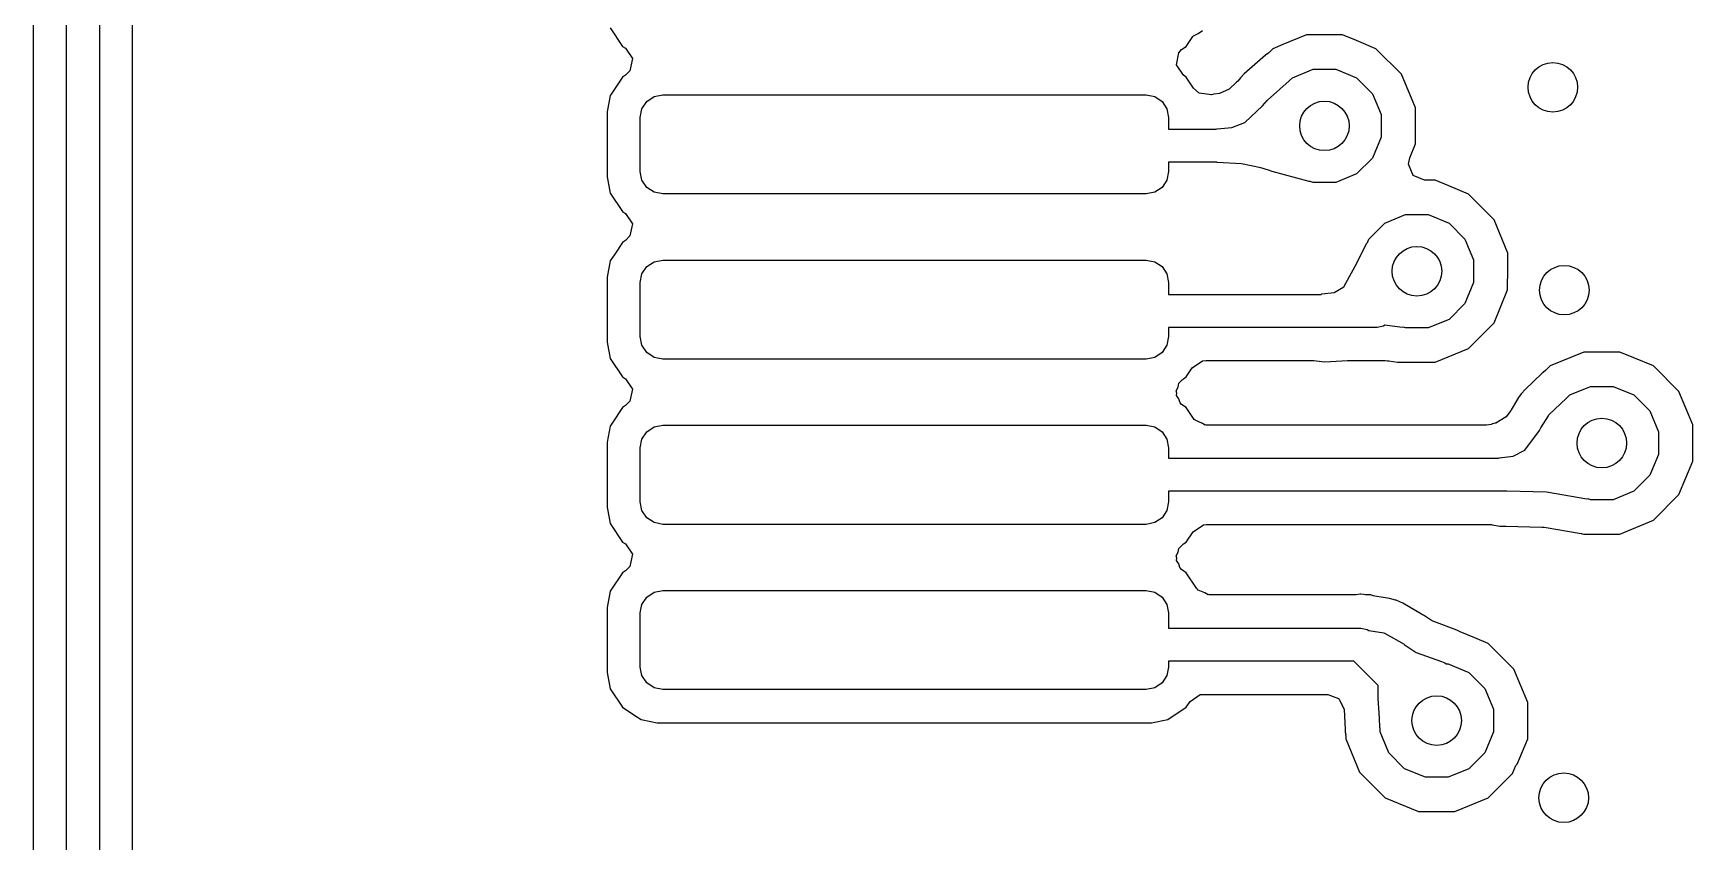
# Model space of a CAD drawing. Extents: x 114.9 to 199.6, y -137.1 to -76.7.
# Drawn here: x 178.66 to 183.69, y -119.29 to -116.84 of the extents above; entities that cross this region are included whole.
import ezdxf

# ---------------------------------------------------------------- set-up
doc = ezdxf.new("R2010")
doc.units = 0
doc.layers.add('BLACK', color=7, linetype='CONTINUOUS')

msp = doc.modelspace()

# ---------------------------------------------------------------- linework, layer by layer
at = {"layer": 'BLACK', "linetype": 'CONTINUOUS'}
for p, q in [((178.6595, -110.410062), (178.6595, -122.491458)), ((178.76, -122.46152), (178.76, -110.44)), ((178.86, -110.46071), (178.86, -122.44081)), ((178.9605, -120.625198), (178.9605, -114.645198)), ((180.407287, -116.823635), (180.444568, -116.879431)), ((182.151431, -116.879431), (182.171294, -116.849703)), ((182.171294, -116.849703), (182.173321, -116.84737)), ((182.173321, -116.84737), (182.187544, -116.84027)), ((182.187544, -116.84027), (182.200757, -116.831442)), ((182.515198, -116.8445), (182.444245, -116.87389)), ((182.5152, -116.8445), (182.515198, -116.8445)), ((182.6248, -116.8445), (182.5152, -116.8445)), ((182.624801, -116.8445), (182.6248, -116.8445)), ((182.666744, -116.861874), (182.624801, -116.8445)), ((180.444568, -116.879431), (180.453289, -116.885258)), ((180.453289, -116.885258), (180.474125, -116.916441)), ((182.121875, -116.935561), (182.12919, -116.898778)), ((182.12919, -116.898778), (182.132937, -116.89387)), ((182.132937, -116.89387), (182.137244, -116.88891)), ((182.137244, -116.88891), (182.151431, -116.879431)), ((182.392697, -116.904517), (182.391325, -116.905736)), ((182.400359, -116.900025), (182.392697, -116.904517)), ((182.413942, -116.886443), (182.400359, -116.900025)), ((182.44424, -116.873892), (182.413942, -116.886443)), ((182.444245, -116.87389), (182.44424, -116.873892)), ((182.726058, -116.886443), (182.666744, -116.861874)), ((182.726059, -116.886444), (182.726058, -116.886443)), ((182.726061, -116.886445), (182.726059, -116.886444)), ((182.803555, -116.963939), (182.726061, -116.886445)), ((180.466808, -116.953223), (180.453289, -116.966742)), ((180.474125, -116.916441), (180.466808, -116.953223)), ((182.14271, -116.966741), (182.121875, -116.935561)), ((182.391319, -116.90574), (182.327076, -116.96284)), ((182.391325, -116.905736), (182.391319, -116.90574)), ((182.472775, -116.974493), (182.535859, -116.948363)), ((182.535859, -116.948363), (182.604141, -116.948363)), ((182.604141, -116.948363), (182.667225, -116.974493)), ((180.444568, -116.972568), (180.410228, -117.023964)), ((180.453289, -116.966742), (180.444568, -116.972568)), ((182.15143, -116.972568), (182.14271, -116.966741)), ((182.151431, -116.972569), (182.15143, -116.972568)), ((182.173722, -117.00593), (182.151431, -116.972569)), ((182.303791, -116.988041), (182.28162, -117.009057)), ((182.307426, -116.984203), (182.303791, -116.988041)), ((182.315627, -116.974548), (182.307426, -116.984203)), ((182.320579, -116.969115), (182.315627, -116.974548)), ((182.320785, -116.968903), (182.320579, -116.969115)), ((182.321707, -116.967961), (182.320785, -116.968903)), ((182.327066, -116.96285), (182.321707, -116.967961)), ((182.327076, -116.96284), (182.327066, -116.96285)), ((182.397153, -117.041705), (182.462784, -116.983372)), ((182.462784, -116.983372), (182.464486, -116.982781)), ((182.464486, -116.982781), (182.472775, -116.974493)), ((182.667225, -116.974493), (182.715507, -117.022775)), ((182.803555, -116.96394), (182.803555, -116.963939)), ((182.803557, -116.963942), (182.803555, -116.96394)), ((182.8455, -117.0652), (182.803557, -116.963942)), ((180.407287, -117.028365), (180.3975, -117.077567)), ((180.410228, -117.023964), (180.407287, -117.028365)), ((180.50319, -117.06809), (180.51797, -117.04597)), ((180.51797, -117.04597), (180.54009, -117.03119)), ((180.54009, -117.03119), (180.566182, -117.026)), ((180.566182, -117.026), (182.029818, -117.026)), ((182.029818, -117.026), (182.05591, -117.03119)), ((182.05591, -117.03119), (182.07803, -117.04597)), ((182.07803, -117.04597), (182.09281, -117.06809)), ((182.190195, -117.021275), (182.173722, -117.00593)), ((182.227403, -117.025968), (182.190195, -117.021275)), ((182.234719, -117.023964), (182.227403, -117.025968)), ((182.252535, -117.022276), (182.234719, -117.023964)), ((182.28162, -117.009057), (182.252535, -117.022276)), ((182.382436, -117.058859), (182.396027, -117.042857)), ((182.396027, -117.042857), (182.397153, -117.041705)), ((182.715507, -117.022775), (182.741637, -117.085859)), ((180.3975, -117.077567), (180.3975, -117.077569)), ((180.3975, -117.077569), (180.3975, -117.07757)), ((180.3975, -117.07757), (180.3975, -117.27443)), ((180.498, -117.094182), (180.50319, -117.06809)), ((180.498, -117.257818), (180.498, -117.094182)), ((182.09281, -117.06809), (182.098, -117.094182)), ((182.098, -117.094182), (182.098, -117.13)), ((182.328499, -117.109989), (182.382436, -117.058859)), ((182.741637, -117.085859), (182.741637, -117.154141)), ((182.8455, -117.1748), (182.8455, -117.0652)), ((182.098, -117.13), (182.242535, -117.13)), ((182.242535, -117.13), (182.244667, -117.128996)), ((182.244667, -117.128996), (182.289809, -117.124719)), ((182.289809, -117.124719), (182.328499, -117.109989)), ((182.741637, -117.154141), (182.715507, -117.217225)), ((182.828124, -117.216748), (182.8455, -117.1748)), ((182.243894, -117.23), (182.098, -117.23)), ((182.098, -117.23), (182.098, -117.257818)), ((182.245142, -117.230598), (182.243894, -117.23)), ((182.319074, -117.234597), (182.245142, -117.230598)), ((182.319078, -117.234597), (182.319074, -117.234597)), ((182.319079, -117.234598), (182.319078, -117.234597)), ((182.376954, -117.246788), (182.319079, -117.234598)), ((182.400988, -117.254514), (182.376954, -117.246788)), ((182.411442, -117.257874), (182.400988, -117.254514)), ((182.715507, -117.217225), (182.667225, -117.265507)), ((182.824394, -117.2355), (182.828124, -117.216748)), ((182.838746, -117.270148), (182.824394, -117.2355)), ((180.3975, -117.27443), (180.407287, -117.323635)), ((180.50319, -117.28391), (180.498, -117.257818)), ((180.51797, -117.30603), (180.50319, -117.28391)), ((180.54009, -117.32081), (180.51797, -117.30603)), ((182.07803, -117.30603), (182.05591, -117.32081)), ((182.09281, -117.28391), (182.07803, -117.30603)), ((182.098, -117.257818), (182.09281, -117.28391)), ((182.411959, -117.258027), (182.411442, -117.257874)), ((182.523833, -117.288374), (182.411959, -117.258027)), ((182.524549, -117.288544), (182.523833, -117.288374)), ((182.527169, -117.288037), (182.524549, -117.288544)), ((182.535859, -117.291637), (182.527169, -117.288037)), ((182.604141, -117.291637), (182.535859, -117.291637)), ((182.667225, -117.265507), (182.604141, -117.291637)), ((182.873394, -117.2845), (182.838746, -117.270148)), ((182.9048, -117.2845), (182.873394, -117.2845)), ((182.904801, -117.2845), (182.9048, -117.2845)), ((182.946744, -117.301874), (182.904801, -117.2845)), ((183.006058, -117.326443), (182.946744, -117.301874)), ((180.407287, -117.323635), (180.444568, -117.379431)), ((180.566182, -117.326), (180.54009, -117.32081)), ((182.029818, -117.326), (180.566182, -117.326)), ((182.05591, -117.32081), (182.029818, -117.326)), ((183.006059, -117.326444), (183.006058, -117.326443)), ((183.006061, -117.326445), (183.006059, -117.326444)), ((183.083555, -117.403939), (183.006061, -117.326445)), ((180.444568, -117.379431), (180.453289, -117.385258)), ((180.453289, -117.385258), (180.474125, -117.416441)), ((182.752775, -117.414493), (182.815859, -117.388363)), ((182.815859, -117.388363), (182.884141, -117.388363)), ((182.884141, -117.388363), (182.947225, -117.414493)), ((183.083555, -117.40394), (183.083555, -117.403939)), ((183.083557, -117.403942), (183.083555, -117.40394)), ((183.1255, -117.5052), (183.083557, -117.403942)), ((180.466808, -117.453223), (180.453289, -117.466742)), ((180.474125, -117.416441), (180.466808, -117.453223)), ((182.704493, -117.462775), (182.752775, -117.414493)), ((182.947225, -117.414493), (182.995507, -117.462775)), ((180.444568, -117.472568), (180.4207, -117.508291)), ((180.453289, -117.466742), (180.444568, -117.472568)), ((182.663468, -117.544851), (182.69858, -117.474603)), ((182.69858, -117.474603), (182.700161, -117.473231)), ((182.700161, -117.473231), (182.704493, -117.462775)), ((182.995507, -117.462775), (183.021637, -117.525859)), ((183.1255, -117.58118), (183.1255, -117.5052)), ((180.407287, -117.528365), (180.3975, -117.577567)), ((180.4207, -117.508291), (180.407287, -117.528365)), ((180.50319, -117.56809), (180.51797, -117.54597)), ((180.51797, -117.54597), (180.54009, -117.53119)), ((180.54009, -117.53119), (180.566182, -117.526)), ((180.566182, -117.526), (182.029818, -117.526)), ((182.029818, -117.526), (182.05591, -117.53119)), ((182.05591, -117.53119), (182.07803, -117.54597)), ((182.07803, -117.54597), (182.09281, -117.56809)), ((182.628973, -117.60665), (182.663468, -117.544851)), ((183.021637, -117.525859), (183.021637, -117.594141)), ((180.3975, -117.577567), (180.3975, -117.577569)), ((180.3975, -117.577569), (180.3975, -117.57757)), ((180.3975, -117.57757), (180.3975, -117.77443)), ((180.498, -117.594182), (180.50319, -117.56809)), ((180.498, -117.757818), (180.498, -117.594182)), ((182.09281, -117.56809), (182.098, -117.594182)), ((182.098, -117.594182), (182.098, -117.63)), ((182.599191, -117.623905), (182.628973, -117.60665)), ((183.021637, -117.594141), (182.995507, -117.657225)), ((183.124712, -117.583083), (183.1255, -117.58118)), ((183.124712, -117.616702), (183.124712, -117.583083)), ((182.098, -117.63), (182.559768, -117.63)), ((182.559768, -117.63), (182.562458, -117.628676)), ((182.562458, -117.628676), (182.599191, -117.623905)), ((182.995507, -117.657225), (182.947225, -117.705507)), ((183.083557, -117.716058), (183.124712, -117.616702)), ((182.947225, -117.705507), (182.884141, -117.731637)), ((180.50319, -117.78391), (180.498, -117.757818)), ((182.098, -117.757818), (182.09281, -117.78391)), ((182.73, -117.73), (182.098, -117.73)), ((182.098, -117.73), (182.098, -117.757818)), ((182.749134, -117.726194), (182.73, -117.73)), ((182.753035, -117.723586), (182.749134, -117.726194)), ((182.805088, -117.730256), (182.753035, -117.723586)), ((182.809854, -117.729149), (182.805088, -117.730256)), ((182.815859, -117.731637), (182.809854, -117.729149)), ((182.884141, -117.731637), (182.815859, -117.731637)), ((183.006061, -117.793555), (183.083555, -117.716061)), ((183.083555, -117.71606), (183.083557, -117.716058)), ((183.083555, -117.716061), (183.083555, -117.71606)), ((180.3975, -117.77443), (180.407287, -117.823635)), ((180.51797, -117.80603), (180.50319, -117.78391)), ((180.54009, -117.82081), (180.51797, -117.80603)), ((182.07803, -117.80603), (182.05591, -117.82081)), ((182.09281, -117.78391), (182.07803, -117.80603)), ((182.9048, -117.8355), (183.006058, -117.793557)), ((183.006058, -117.793557), (183.00606, -117.793555)), ((183.00606, -117.793555), (183.006061, -117.793555)), ((183.355198, -117.8045), (183.25394, -117.846443)), ((183.3552, -117.8045), (183.355198, -117.8045)), ((183.4648, -117.8045), (183.3552, -117.8045)), ((183.464801, -117.8045), (183.4648, -117.8045)), ((183.506744, -117.821874), (183.464801, -117.8045)), ((180.407287, -117.823635), (180.444568, -117.879431)), ((180.566182, -117.826), (180.54009, -117.82081)), ((182.029818, -117.826), (180.566182, -117.826)), ((182.05591, -117.82081), (182.029818, -117.826)), ((182.151431, -117.879431), (182.169575, -117.852277)), ((182.169575, -117.852277), (182.200757, -117.831442)), ((182.200757, -117.831442), (182.210317, -117.8305)), ((182.210317, -117.8305), (182.537914, -117.8305)), ((182.537914, -117.8305), (182.544656, -117.830965)), ((182.544656, -117.830965), (182.570798, -117.834598)), ((182.570798, -117.834598), (182.639581, -117.830582)), ((182.639581, -117.830582), (182.642436, -117.8305)), ((182.642436, -117.8305), (182.754205, -117.8305)), ((182.754205, -117.8305), (182.760431, -117.830897)), ((182.760431, -117.830897), (182.764685, -117.831442)), ((182.764685, -117.831442), (182.791457, -117.834872)), ((182.791457, -117.834872), (182.794778, -117.835415)), ((182.794778, -117.835415), (182.795195, -117.835498)), ((182.795195, -117.835498), (182.7952, -117.8355)), ((182.7952, -117.8355), (182.795205, -117.8355)), ((182.795205, -117.8355), (182.904798, -117.8355)), ((182.904798, -117.8355), (182.9048, -117.8355)), ((183.240688, -117.859696), (183.232508, -117.866284)), ((183.25394, -117.846443), (183.240688, -117.859696)), ((183.566058, -117.846443), (183.506744, -117.821874)), ((183.566059, -117.846444), (183.566058, -117.846443)), ((183.566061, -117.846445), (183.566059, -117.846444)), ((183.643555, -117.923939), (183.566061, -117.846445)), ((180.444568, -117.879431), (180.453289, -117.885258)), ((180.453289, -117.885258), (180.474125, -117.916441)), ((182.126757, -117.911008), (182.12919, -117.898778)), ((182.12919, -117.898778), (182.13698, -117.890987)), ((182.13698, -117.890987), (182.138142, -117.888713)), ((182.138142, -117.888713), (182.139788, -117.888179)), ((182.139788, -117.888179), (182.142709, -117.885258)), ((182.142709, -117.885258), (182.151431, -117.879431)), ((183.229536, -117.868191), (183.176778, -117.919036)), ((183.229544, -117.868186), (183.229536, -117.868191)), ((183.232508, -117.866284), (183.229544, -117.868186)), ((183.312775, -117.934493), (183.375859, -117.908363)), ((183.375859, -117.908363), (183.444141, -117.908363)), ((183.444141, -117.908363), (183.507225, -117.934493)), ((180.466808, -117.953223), (180.453289, -117.966742)), ((180.474125, -117.916441), (180.466808, -117.953223)), ((182.121087, -117.922114), (182.126757, -117.911008)), ((182.123232, -117.928735), (182.121087, -117.922114)), ((182.121875, -117.935561), (182.123232, -117.928735)), ((182.128802, -117.945928), (182.121875, -117.935561)), ((182.132646, -117.957791), (182.128802, -117.945928)), ((182.137057, -117.962964), (182.132646, -117.957791)), ((183.158028, -117.942432), (183.135626, -117.979184)), ((183.158031, -117.942426), (183.158028, -117.942432)), ((183.158037, -117.942418), (183.158031, -117.942426)), ((183.165756, -117.931403), (183.158037, -117.942418)), ((183.167652, -117.929037), (183.165756, -117.931403)), ((183.167666, -117.929022), (183.167652, -117.929037)), ((183.17676, -117.919054), (183.167666, -117.929022)), ((183.176778, -117.919036), (183.17676, -117.919054)), ((183.249983, -117.995006), (183.302751, -117.944153)), ((183.302751, -117.944153), (183.30335, -117.943917)), ((183.30335, -117.943917), (183.312775, -117.934493)), ((183.507225, -117.934493), (183.555507, -117.982775)), ((183.643555, -117.92394), (183.643555, -117.923939)), ((183.643557, -117.923942), (183.643555, -117.92394)), ((183.6855, -118.0252), (183.643557, -117.923942)), ((180.444568, -117.972568), (180.41286, -118.020024)), ((180.453289, -117.966742), (180.444568, -117.972568)), ((182.151431, -117.972569), (182.137057, -117.962964)), ((182.17384, -118.006106), (182.151431, -117.972569)), ((182.175703, -118.008291), (182.17384, -118.006106)), ((182.178342, -118.011148), (182.175703, -118.008291)), ((183.120708, -118.000255), (183.088654, -118.019724)), ((183.131834, -117.985067), (183.120708, -118.000255)), ((183.134138, -117.981624), (183.131834, -117.985067)), ((183.135098, -117.98005), (183.134138, -117.981624)), ((183.135111, -117.980027), (183.135098, -117.98005)), ((183.135112, -117.980028), (183.135111, -117.980027)), ((183.135626, -117.979184), (183.135112, -117.980028)), ((183.22571, -118.034094), (183.248112, -117.997342)), ((183.248112, -117.997342), (183.249983, -117.995006)), ((183.555507, -117.982775), (183.581637, -118.045859)), ((180.407287, -118.028365), (180.3975, -118.077567)), ((180.41286, -118.020024), (180.407287, -118.028365)), ((180.50319, -118.06809), (180.51797, -118.04597)), ((180.51797, -118.04597), (180.54009, -118.03119)), ((180.54009, -118.03119), (180.566182, -118.026)), ((180.566182, -118.026), (182.029818, -118.026)), ((182.029818, -118.026), (182.05591, -118.03119)), ((182.05591, -118.03119), (182.07803, -118.04597)), ((182.07803, -118.04597), (182.09281, -118.06809)), ((182.200663, -118.020394), (182.178342, -118.011148)), ((182.209104, -118.025346), (182.200663, -118.020394)), ((182.211075, -118.024707), (182.209104, -118.025346)), ((182.21299, -118.0255), (182.211075, -118.024707)), ((183.060823, -118.0255), (182.21299, -118.0255)), ((183.074738, -118.023482), (183.060823, -118.0255)), ((183.07902, -118.022214), (183.074738, -118.023482)), ((183.086418, -118.020022), (183.07902, -118.022214)), ((183.086421, -118.020021), (183.086418, -118.020022)), ((183.087154, -118.019932), (183.086421, -118.020021)), ((183.088654, -118.019724), (183.087154, -118.019932)), ((183.177191, -118.101676), (183.220814, -118.042128)), ((183.220814, -118.042128), (183.22571, -118.034094)), ((183.581637, -118.045859), (183.581637, -118.114141)), ((183.6855, -118.1348), (183.6855, -118.0252)), ((180.3975, -118.077567), (180.3975, -118.077569)), ((180.3975, -118.077569), (180.3975, -118.07757)), ((180.3975, -118.07757), (180.3975, -118.27443)), ((180.498, -118.094182), (180.50319, -118.06809)), ((180.498, -118.257818), (180.498, -118.094182)), ((182.09281, -118.06809), (182.098, -118.094182)), ((182.098, -118.094182), (182.098, -118.126)), ((183.14197, -118.1195), (183.177191, -118.101676)), ((182.098, -118.126), (183.096674, -118.126)), ((183.096674, -118.126), (183.099259, -118.124739)), ((183.099259, -118.124739), (183.14197, -118.1195)), ((183.581637, -118.114141), (183.555507, -118.177225)), ((183.643557, -118.236058), (183.6855, -118.1348)), ((183.555507, -118.177225), (183.507225, -118.225507)), ((180.50319, -118.28391), (180.498, -118.257818)), ((182.098, -118.257818), (182.09281, -118.28391)), ((183.122087, -118.226), (182.098, -118.226)), ((182.098, -118.226), (182.098, -118.257818)), ((183.242098, -118.229045), (183.122087, -118.226)), ((183.242108, -118.229046), (183.242098, -118.229045)), ((183.364715, -118.249754), (183.242108, -118.229046)), ((183.369084, -118.248831), (183.364715, -118.249754)), ((183.375859, -118.251637), (183.369084, -118.248831)), ((183.444141, -118.251637), (183.375859, -118.251637)), ((183.507225, -118.225507), (183.444141, -118.251637)), ((183.566061, -118.313555), (183.643555, -118.236061)), ((183.643555, -118.23606), (183.643557, -118.236058)), ((183.643555, -118.236061), (183.643555, -118.23606)), ((180.3975, -118.27443), (180.407287, -118.323635)), ((180.51797, -118.30603), (180.50319, -118.28391)), ((180.54009, -118.32081), (180.51797, -118.30603)), ((182.07803, -118.30603), (182.05591, -118.32081)), ((182.09281, -118.28391), (182.07803, -118.30603)), ((180.407287, -118.323635), (180.444568, -118.379431)), ((180.566182, -118.326), (180.54009, -118.32081)), ((182.029818, -118.326), (180.566182, -118.326)), ((182.05591, -118.32081), (182.029818, -118.326)), ((182.151431, -118.379431), (182.172248, -118.348277)), ((182.172248, -118.348277), (182.203431, -118.327441)), ((182.203431, -118.327441), (182.21299, -118.3265)), ((182.21299, -118.3265), (183.070789, -118.3265)), ((183.070789, -118.3265), (183.075813, -118.326758)), ((183.075813, -118.326758), (183.078069, -118.32699)), ((183.078069, -118.32699), (183.10079, -118.331488)), ((183.10079, -118.331488), (183.119609, -118.331471)), ((183.119609, -118.331471), (183.228444, -118.334231)), ((183.228444, -118.334231), (183.235344, -118.334898)), ((183.235344, -118.334898), (183.347146, -118.353781)), ((183.347146, -118.353781), (183.347146, -118.35378)), ((183.347146, -118.35378), (183.348272, -118.353971)), ((183.348272, -118.353971), (183.350459, -118.3546)), ((183.350459, -118.3546), (183.350468, -118.354558)), ((183.350468, -118.354558), (183.3552, -118.3555)), ((183.3552, -118.3555), (183.464798, -118.3555)), ((183.464798, -118.3555), (183.4648, -118.3555)), ((183.4648, -118.3555), (183.566058, -118.313557)), ((183.566058, -118.313557), (183.56606, -118.313555)), ((183.56606, -118.313555), (183.566061, -118.313555)), ((180.444568, -118.379431), (180.453289, -118.385258)), ((180.453289, -118.385258), (180.474125, -118.416441)), ((182.121193, -118.42096), (182.126864, -118.410472)), ((182.126864, -118.410472), (182.12919, -118.398778)), ((182.12919, -118.398778), (182.137896, -118.390071)), ((182.137896, -118.390071), (182.139032, -118.387972)), ((182.139032, -118.387972), (182.140405, -118.387562)), ((182.140405, -118.387562), (182.142709, -118.385258)), ((182.142709, -118.385258), (182.151431, -118.379431)), ((180.466808, -118.453223), (180.453289, -118.466742)), ((180.474125, -118.416441), (180.466808, -118.453223)), ((182.123343, -118.428175), (182.121193, -118.42096)), ((182.121875, -118.435561), (182.123343, -118.428175)), ((182.128499, -118.445474), (182.121875, -118.435561)), ((182.131905, -118.456901), (182.128499, -118.445474)), ((182.136564, -118.462635), (182.131905, -118.456901)), ((182.151431, -118.472569), (182.136564, -118.462635)), ((180.444568, -118.472568), (180.409304, -118.525346)), ((180.453289, -118.466742), (180.444568, -118.472568)), ((182.182874, -118.519626), (182.151431, -118.472569)), ((180.407287, -118.528365), (180.3975, -118.577567)), ((180.409304, -118.525346), (180.407287, -118.528365)), ((180.50319, -118.56809), (180.51797, -118.54597)), ((180.51797, -118.54597), (180.54009, -118.53119)), ((180.54009, -118.53119), (180.566182, -118.526)), ((180.566182, -118.526), (182.029818, -118.526)), ((182.029818, -118.526), (182.05591, -118.53119)), ((182.05591, -118.53119), (182.07803, -118.54597)), ((182.07803, -118.54597), (182.09281, -118.56809)), ((182.184316, -118.521401), (182.182874, -118.519626)), ((182.187696, -118.525148), (182.184316, -118.521401)), ((182.207606, -118.533395), (182.187696, -118.525148)), ((182.217304, -118.53924), (182.207606, -118.533395)), ((182.21987, -118.538475), (182.217304, -118.53924)), ((182.222344, -118.5395), (182.21987, -118.538475)), ((182.657846, -118.5395), (182.222344, -118.5395)), ((182.665518, -118.538896), (182.657846, -118.5395)), ((182.678581, -118.536825), (182.665518, -118.538896)), ((182.678582, -118.536825), (182.678581, -118.536825)), ((182.678842, -118.536845), (182.678582, -118.536825)), ((182.680411, -118.536968), (182.678842, -118.536845)), ((182.688695, -118.537949), (182.680411, -118.536968)), ((182.694653, -118.538894), (182.688695, -118.537949)), ((182.694654, -118.538895), (182.694653, -118.538894)), ((182.698469, -118.5395), (182.694654, -118.538895)), ((182.709936, -118.5395), (182.698469, -118.5395)), ((182.717048, -118.542446), (182.709936, -118.5395)), ((182.722774, -118.543354), (182.717048, -118.542446)), ((182.722774, -118.543355), (182.722774, -118.543354)), ((182.747502, -118.547278), (182.722774, -118.543355)), ((182.766671, -118.550319), (182.747502, -118.547278)), ((182.766675, -118.55032), (182.766671, -118.550319)), ((182.766681, -118.550321), (182.766675, -118.55032)), ((182.785565, -118.55514), (182.766681, -118.550321)), ((182.785571, -118.555142), (182.785565, -118.55514)), ((182.785574, -118.555143), (182.785571, -118.555142)), ((182.786751, -118.555563), (182.785574, -118.555143)), ((182.789617, -118.556584), (182.786751, -118.555563)), ((182.789642, -118.556595), (182.789617, -118.556584)), ((182.807263, -118.56478), (182.789642, -118.556595)), ((180.3975, -118.577567), (180.3975, -118.577569)), ((180.3975, -118.577569), (180.3975, -118.57757)), ((180.3975, -118.57757), (180.3975, -118.77443)), ((180.498, -118.594182), (180.50319, -118.56809)), ((180.498, -118.757818), (180.498, -118.594182)), ((182.09281, -118.56809), (182.098, -118.594182)), ((182.098, -118.594182), (182.098, -118.64)), ((182.807269, -118.564784), (182.807263, -118.56478)), ((182.807272, -118.564785), (182.807269, -118.564784)), ((182.864098, -118.597867), (182.807272, -118.564785)), ((182.866623, -118.599385), (182.864098, -118.597867)), ((182.867168, -118.599723), (182.866623, -118.599385)), ((182.869631, -118.601298), (182.867168, -118.599723)), ((182.891064, -118.615427), (182.869631, -118.601298)), ((182.098, -118.64), (182.68, -118.64)), ((182.68, -118.64), (182.699134, -118.643806)), ((182.699134, -118.643806), (182.704272, -118.647239)), ((182.704272, -118.647239), (182.750143, -118.654516)), ((182.750143, -118.654516), (182.754193, -118.65596)), ((182.754193, -118.65596), (182.811019, -118.689042)), ((182.900206, -118.62002), (182.891064, -118.615427)), ((182.900454, -118.620255), (182.900206, -118.62002)), ((182.900846, -118.620405), (182.900454, -118.620255)), ((182.970756, -118.645788), (182.900846, -118.620405)), ((182.976912, -118.649517), (182.970756, -118.645788)), ((182.980916, -118.651175), (182.976912, -118.649517)), ((182.980938, -118.651184), (182.980916, -118.651175)), ((183.025618, -118.669692), (182.980938, -118.651184)), ((182.811019, -118.689042), (182.811564, -118.68938)), ((182.811564, -118.68938), (182.848193, -118.713527)), ((182.848193, -118.713527), (182.924845, -118.741357)), ((183.066058, -118.686443), (183.025618, -118.669692)), ((183.066059, -118.686444), (183.066058, -118.686443)), ((183.066061, -118.686445), (183.066059, -118.686444)), ((183.143555, -118.763939), (183.066061, -118.686445)), ((180.50319, -118.78391), (180.498, -118.757818)), ((182.098, -118.757818), (182.09281, -118.78391)), ((182.65929, -118.74), (182.098, -118.74)), ((182.098, -118.74), (182.098, -118.757818)), ((182.732709, -118.813419), (182.65929, -118.74)), ((182.924845, -118.741357), (182.934752, -118.744954)), ((182.934752, -118.744954), (182.938478, -118.748363)), ((182.938478, -118.748363), (182.944141, -118.748363)), ((182.944141, -118.748363), (183.007225, -118.774493)), ((183.143555, -118.76394), (183.143555, -118.763939)), ((183.143557, -118.763942), (183.143555, -118.76394)), ((183.1855, -118.8652), (183.143557, -118.763942)), ((180.3975, -118.77443), (180.407287, -118.823635)), ((180.51797, -118.80603), (180.50319, -118.78391)), ((180.54009, -118.82081), (180.51797, -118.80603)), ((182.07803, -118.80603), (182.05591, -118.82081)), ((182.09281, -118.78391), (182.07803, -118.80603)), ((182.733069, -118.85223), (182.732709, -118.813419)), ((183.007225, -118.774493), (183.055507, -118.822775)), ((180.407287, -118.823635), (180.444568, -118.879431)), ((180.566182, -118.826), (180.54009, -118.82081)), ((182.029818, -118.826), (180.566182, -118.826)), ((182.05591, -118.82081), (182.029818, -118.826)), ((182.160939, -118.865202), (182.162893, -118.862278)), ((182.162893, -118.862278), (182.194075, -118.841442)), ((182.194075, -118.841442), (182.203635, -118.8405)), ((182.203635, -118.8405), (182.580291, -118.8405)), ((182.580291, -118.8405), (182.596199, -118.847089)), ((182.596199, -118.847089), (182.612526, -118.852596)), ((182.612526, -118.852596), (182.61329, -118.854169)), ((182.61329, -118.854169), (182.614939, -118.854852)), ((182.614939, -118.854852), (182.62918, -118.886199)), ((182.733083, -118.852674), (182.733069, -118.85223)), ((182.736184, -118.912267), (182.733083, -118.852674)), ((183.055507, -118.822775), (183.081637, -118.885859)), ((180.444568, -118.879431), (180.481683, -118.90423)), ((180.481683, -118.90423), (180.500365, -118.916713)), ((182.095635, -118.916713), (182.151431, -118.879431)), ((182.151431, -118.879431), (182.160939, -118.865202)), ((182.62918, -118.886199), (182.629202, -118.886539)), ((182.629202, -118.886539), (182.632304, -118.946132)), ((182.737661, -118.94065), (182.736184, -118.912267)), ((183.081637, -118.885859), (183.081637, -118.954141)), ((183.1855, -118.9748), (183.1855, -118.8652)), ((180.500365, -118.916713), (180.500367, -118.916714)), ((180.500367, -118.916714), (180.529832, -118.922574)), ((180.529832, -118.922574), (180.549567, -118.9265)), ((180.549567, -118.9265), (182.046432, -118.926499)), ((182.046432, -118.926499), (182.095635, -118.916713)), ((182.632304, -118.946132), (182.632962, -118.953627)), ((182.632962, -118.953627), (182.633168, -118.955289)), ((182.633168, -118.955289), (182.633995, -118.957517)), ((182.633995, -118.957517), (182.634389, -118.963338)), ((182.634389, -118.963338), (182.634178, -118.963963)), ((182.634178, -118.963963), (182.6345, -118.966639)), ((182.737867, -118.942312), (182.737661, -118.94065)), ((182.738363, -118.943056), (182.737867, -118.942312)), ((182.738363, -118.954141), (182.738363, -118.943056)), ((182.764493, -119.017225), (182.738363, -118.954141)), ((183.081637, -118.954141), (183.055507, -119.017225)), ((182.6345, -118.966639), (182.6345, -118.9748)), ((182.6345, -118.9748), (182.676443, -119.076058)), ((183.153561, -119.051905), (183.1855, -118.9748)), ((182.812775, -119.065507), (182.764493, -119.017225)), ((182.875859, -119.091637), (182.812775, -119.065507)), ((183.007225, -119.065507), (182.944141, -119.091637)), ((183.055507, -119.017225), (183.007225, -119.065507)), ((183.139145, -119.08047), (183.14915, -119.056317)), ((183.14915, -119.056317), (183.153561, -119.051905)), ((182.676443, -119.076058), (182.676444, -119.076059)), ((182.676444, -119.076059), (182.676445, -119.076061)), ((182.676445, -119.076061), (182.753939, -119.153555)), ((182.944141, -119.091637), (182.875859, -119.091637)), ((183.066061, -119.153555), (183.139145, -119.08047)), ((182.753939, -119.153555), (182.75394, -119.153555)), ((182.75394, -119.153555), (182.753942, -119.153557)), ((182.753942, -119.153557), (182.8552, -119.1955)), ((182.9648, -119.1955), (183.066058, -119.153557)), ((183.066058, -119.153557), (183.06606, -119.153555)), ((183.06606, -119.153555), (183.066061, -119.153555)), ((182.8552, -119.1955), (182.855202, -119.1955)), ((182.855202, -119.1955), (182.964798, -119.1955)), ((182.964798, -119.1955), (182.9648, -119.1955))]:
    msp.add_line(p, q, dxfattribs=at)
at = {"layer": 'BLACK'}
for centre in [(183.261619, -117.003178), (182.57, -117.12), (182.85, -117.56), (183.296349, -117.617224), (183.41, -118.08), (182.91, -118.92), (183.294657, -119.153542)]:
    msp.add_circle(centre, 0.075, dxfattribs=at)
at = {"layer": 'WHITE'}
for centre in [(183.261619, -117.003178), (182.57, -117.12), (182.85, -117.56), (183.296349, -117.617224), (183.41, -118.08), (182.91, -118.92), (183.294657, -119.153542)]:
    msp.add_circle(centre, 0.075, dxfattribs=at)

doc.saveas('drawing.dxf')
